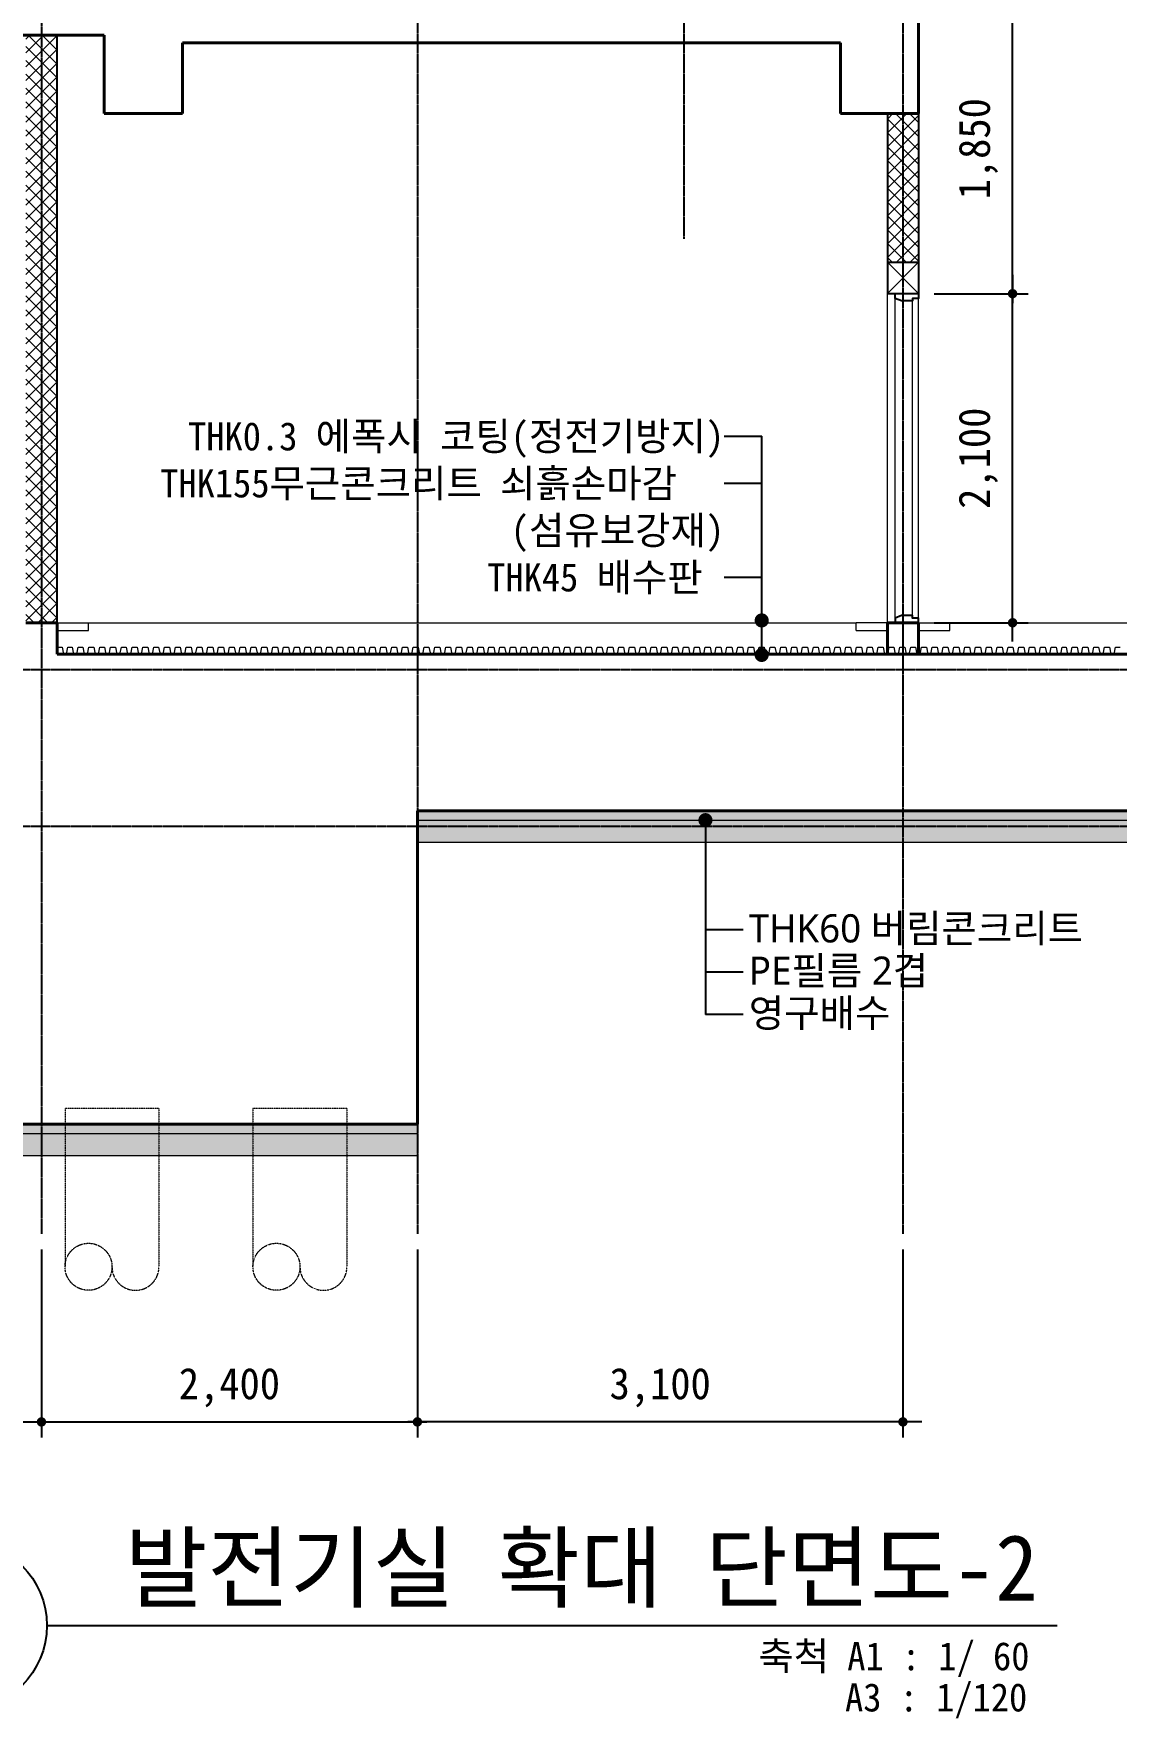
# Model space of a CAD drawing. Header units: inches. Extents: x 2004 to 150234, y 6875187 to 6994525.
# Drawn here: x 133496 to 140408, y 6875187 to 6885937 of the extents above; entities that cross this region are included whole.
import ezdxf
from ezdxf.enums import TextEntityAlignment as Align

# ---------------------------------------------------------------- set-up
doc = ezdxf.new("R2010")
doc.units = ezdxf.units.IN
doc.header["$MEASUREMENT"] = 0
doc.linetypes.add('CENTER', pattern=[65, 60, -2, 1, -2])
doc.linetypes.add('HID', pattern=[2.3, 1.5, -0.8])
doc.layers.get('0').update_dxf_attribs({"linetype": 'CONTINUOUS'})
for name, color, linetype, lineweight in [('A-CONC-LIN1', 2, 'CONTINUOUS', 40), ('A-DIMS', 7, 'CONTINUOUS', 25), ('A-DWXM-DOOR', 4, 'CONTINUOUS', 25), ('A-ELEV-LIN3', 8, 'CONTINUOUS', 18), ('A-MKXS-LEAD', 7, 'CONTINUOUS', 25), ('A-MKXS-TEXT1', 3, 'CONTINUOUS', 25), ('A-SECT-LIN3', 255, 'CONTINUOUS', 18), ('A-WAXM-BLOC', 3, 'CONTINUOUS', 25), ('A-XXXX-DRBD', 9, 'CONTINUOUS', 20), ('A-XXXX-FIN2', 6, 'CONTINUOUS', 20), ('A-XXXX-HATC', 8, 'CONTINUOUS', 18), ('A-XXXX-SYMB', 7, 'CONTINUOUS', 25), ('A-XXXX-TXT1', 3, 'CONTINUOUS', 25), ('A-XXXX-WAT1', 9, 'HID', 20)]:
    doc.layers.add(name, color=color, linetype=linetype, lineweight=lineweight)
doc.layers.add('AA-AXIS-LINE-1', color=1, linetype='CENTER')
doc.styles.add('HY울릉도L', font='H2GTRE.TTF')
doc.styles.add('돋움체', font='')
doc.styles.add('맑은고딕', font='malgun.ttf')
doc.styles.get('돋움체').set_extended_font_data('DotumChe')
doc.dimstyles.new('CDIM', dxfattribs={"dimtxt": 2, "dimasz": 0.6, "dimexe": 1, "dimexo": 1, "dimgap": 1, "dimtad": 1, "dimdec": 0, "dimrnd": 0.5, "dimzin": 0, "dimdsep": 32, "dimlunit": 6, "dimtxsty": 'HY울릉도L', "dimblk1": '_CIDOT', "dimblk2": '_CIDOT', "dimsah": 1, "dimcen": 4.5, "dimclrd": 2, "dimclre": 2, "dimclrt": 7, "dimadec": 0, "dimazin": 0, "dimtfac": 1, "dimtdec": 0, "dimtix": 1, "dimtmove": 2, "dimatfit": 1, "dimldrblk": '_CIDOT', "dimfxl": 1, "dimtolj": 1, "dimtzin": 0, "dimlwd": -1, "dimarcsym": 0})

# ---------------------------------------------------------------- blocks, each defined once
blk = doc.blocks.new('_CIDOT')
at = {"color": 0, "linetype": 'ByBlock'}
blk.add_line((2, 0), (-1, 0), dxfattribs=at)
at = {"color": 0, "linetype": 'ByBlock', "const_width": 0.5}
blk.add_lwpolyline([(-0.25, 0, 1), (0.25, 0, 1)], format="xyb", close=True, dxfattribs=at)
blk = doc.blocks.new('*D269')
at = {"layer": 'A-DIMS', "lineweight": -2, "transparency": 16777216}
for p, q in [((135946, 6878178), (135946, 6876978)), ((139046, 6878178), (139046, 6876978))]:
    blk.add_line(p, q, dxfattribs=at)
at = {"layer": 'A-DIMS', "transparency": 16777216}
blk.add_line((138986, 6877078), (136006, 6877078), dxfattribs=at)
at = {"layer": 'A-DIMS', "transparency": 16777216, "xscale": 60, "yscale": 60, "zscale": 60, "rotation": 180}
blk.add_blockref('_CIDOT', (135946, 6877078), dxfattribs=at)
at = {"layer": 'A-DIMS', "transparency": 16777216, "xscale": 60, "yscale": 60, "zscale": 60}
blk.add_blockref('_CIDOT', (139046, 6877078), dxfattribs=at)
at = {"layer": 'A-DIMS', "color": 3, "transparency": 16777216, "insert": (137496, 6877297), "char_height": 200, "attachment_point": 5, "style": '돋움체'}
blk.add_mtext('\\A1;3,100', dxfattribs=at)
blk = doc.blocks.new('*D270')
at = {"layer": 'A-DIMS', "lineweight": -2, "transparency": 16777216}
for p, q in [((133546, 6878178), (133546, 6876978)), ((135946, 6878178), (135946, 6876978))]:
    blk.add_line(p, q, dxfattribs=at)
at = {"layer": 'A-DIMS', "transparency": 16777216}
blk.add_line((133606, 6877078), (135886, 6877078), dxfattribs=at)
at = {"layer": 'A-DIMS', "transparency": 16777216, "xscale": 60, "yscale": 60, "zscale": 60, "rotation": 180}
blk.add_blockref('_CIDOT', (133546, 6877078), dxfattribs=at)
at = {"layer": 'A-DIMS', "transparency": 16777216, "xscale": 60, "yscale": 60, "zscale": 60}
blk.add_blockref('_CIDOT', (135946, 6877078), dxfattribs=at)
at = {"layer": 'A-DIMS', "color": 3, "transparency": 16777216, "insert": (134746, 6877297), "char_height": 200, "attachment_point": 5, "style": '돋움체'}
blk.add_mtext('\\A1;2,400', dxfattribs=at)
blk = doc.blocks.new('*D274')
at = {"layer": 'A-DIMS', "lineweight": -2, "transparency": 16777216}
for p, q in [((139246, 6886128), (139846, 6886128)), ((139246, 6884278), (139846, 6884278))]:
    blk.add_line(p, q, dxfattribs=at)
at = {"layer": 'A-DIMS', "transparency": 16777216}
blk.add_line((139746, 6884338), (139746, 6886068), dxfattribs=at)
at = {"layer": 'A-DIMS', "transparency": 16777216, "xscale": 60, "yscale": 60, "zscale": 60}
for p, rotation in [((139746, 6886128), 90), ((139746, 6884278), 270)]:
    blk.add_blockref('_CIDOT', p, dxfattribs=dict(at, rotation=rotation))
at = {"layer": 'A-DIMS', "color": 3, "transparency": 16777216, "insert": (139527, 6885203), "char_height": 200, "attachment_point": 5, "rotation": 90, "style": '돋움체'}
blk.add_mtext('\\A1;1,850', dxfattribs=at)
blk = doc.blocks.new('*D275')
at = {"layer": 'A-DIMS', "lineweight": -2, "transparency": 16777216}
for p, q in [((139246, 6884278), (139846, 6884278)), ((139246, 6882178), (139846, 6882178))]:
    blk.add_line(p, q, dxfattribs=at)
at = {"layer": 'A-DIMS', "transparency": 16777216}
blk.add_line((139746, 6882238), (139746, 6884218), dxfattribs=at)
at = {"layer": 'A-DIMS', "transparency": 16777216, "xscale": 60, "yscale": 60, "zscale": 60}
for p, rotation in [((139746, 6884278), 90), ((139746, 6882178), 270)]:
    blk.add_blockref('_CIDOT', p, dxfattribs=dict(at, rotation=rotation))
at = {"layer": 'A-DIMS', "color": 3, "transparency": 16777216, "insert": (139527, 6883228), "char_height": 200, "attachment_point": 5, "rotation": 90, "style": '돋움체'}
blk.add_mtext('\\A1;2,100', dxfattribs=at)

msp = doc.modelspace()

# ---------------------------------------------------------------- hatches: boundary and pattern name
at = {"layer": 'A-XXXX-HATC'}
h = msp.add_hatch(dxfattribs=at)
h.set_pattern_fill('ANSI37', color=256, scale=500, style=0)
h.set_pattern_definition([(45, (0, 6960611.3), (-44.194174, 44.194174), []), (135, (0, 6960611.3), (-44.194174, -44.194174), [])])
h.paths.add_polyline_path([(137546.3, 6886228.3), (137746.3, 6886228.3), (137746.3, 6891028.3), (137546.3, 6891028.3)])
h.paths.add_polyline_path([(138946.3, 6888878.3), (138946.3, 6889078.3), (139146.3, 6889078.3), (139146.3, 6888878.3)])
h.paths.add_polyline_path([(138946.3, 6886128.3), (138946.3, 6887378.3), (139146.3, 6887378.3), (139146.3, 6886128.3)])
h.paths.add_polyline_path([(138946.3, 6884478.3), (138946.3, 6885428.3), (139146.3, 6885428.3), (139146.3, 6884478.3)])
h.paths.add_polyline_path([(133646.3, 6882178.3), (133646.3, 6885928.3), (133446.3, 6885928.3), (133446.3, 6882178.3)])
h = msp.add_hatch(dxfattribs=at)
h.set_pattern_fill('DOTS', color=256, scale=100)
h.set_pattern_definition([(0, (0, 6960611.298), (3.125, 6.25), [0, -6.25])])
h.paths.add_polyline_path([(135946.3, 6880978.3), (135946.3, 6880918.3), (143146.3, 6880918.3), (143146.3, 6880978.3)])
h = msp.add_hatch(dxfattribs=at)
h.set_pattern_fill('GRAVEL', color=256, scale=200)
h.set_pattern_definition([(228.012788, (144, 6960811.298), (-1600, -1800), [26.9072, -2663.8176]), (184.969741, (126, 6960791.298), (2400, 200), [46.1736, -4571.18495]), (132.510447, (80, 6960787.298), (2000, -2200), [32.5576, -3223.20652]), (267.273689, (2, 6960737.298), (200, 4000), [42.0476, -4162.7116]), (292.833654, (0, 6960695.298), (-1000, 2400), [41.231, -4081.87463]), (357.273689, (16, 6960657.298), (-4000, 200), [42.0476, -4162.7116]), (37.6942405, (58, 6960655.298), (-2600, -2000), [55.6058, -5504.9697]), (72.2553284, (102, 6960689.298), (1400, 4400), [52.4976, -5197.2643]), (121.4295656, (118, 6960739.298), (-1600, 2600), [42.19, -4176.81462]), (175.236358, (96, 6960775.298), (2200, -200), [48.1664, -2360.15252]), (222.397438, (48, 6960779.298), (-2400, -2200), [62.2896, -6166.675]), (138.814075, (200, 6960735.298), (-1400, 1200), [21.2602, -2104.76896]), (171.4692344, (184, 6960749.298), (2600, -400), [40.4474, -4004.30228]), (225, (144, 6960755.3), (-2e-14, -200), [28.2842, -254.55851]), (203.19859, (130, 6960779.298), (1000, 400), [15.2316, -1507.92302]), (291.80141, (116, 6960773.298), (-200, 600), [21.5406, -1055.49236]), (30.963757, (124, 6960753.298), (600, 400), [34.9858, -1131.20458]), (161.56505, (154, 6960771.3), (400, -200), [25.2982, -607.15733]), (16.38954, (0, 6960773.298), (2000, 600), [35.44, -3508.56903]), (70.346176, (34, 6960783.298), (-800, -2200), [29.7322, -2943.48155]), (293.19859, (154, 6960811.298), (-400, 1000), [30.463, -1492.69162]), (343.61046, (166, 6960783.298), (-2000, 600), [35.44, -3508.56903]), (339.443955, (0, 6960649.298), (-1000, 400), [34.176, -1674.62475]), (294.775141, (32, 6960637.298), (-1000, 2200), [28.6356, -2834.92861]), (66.80141, (156, 6960611.298), (400, 1000), [30.463, -1492.69162]), (17.354025, (168, 6960639.298), (-2600, -800), [33.5262, -3319.08472]), (69.443955, (58, 6960611.298), (-400, -1000), [17.088, -1691.71275]), (101.309932, (144, 6960611.298), (-200, 800), [10.198, -1009.6059]), (165.963757, (142, 6960621.3), (600, -200), [41.231, -783.39013]), (186.009006, (102, 6960631.298), (2000, 200), [38.21, -3782.78463]), (303.690068, (124, 6960735.3), (-200, 400), [28.8444, -692.26586]), (353.1572266, (140, 6960711.298), (3400, -400), [50.3588, -4985.51252]), (60.945396, (190, 6960705.298), (-800, -1400), [20.5912, -2038.53483]), (90, (200, 6960723.3), (-200, 200), [12, -188]), (120.256437, (98, 6960637.298), (800, -1400), [27.7848, -2750.704]), (48.012788, (84, 6960661.298), (1600, 1800), [53.8144, -2636.9104]), (0, (120, 6960701.3), (200, 200), [52, -148]), (325.3048465, (172, 6960701.298), (2000, -1400), [31.6228, -3130.65486]), (254.054604, (198, 6960683.298), (-200, -800), [29.1204, -1426.90158]), (207.6459754, (190, 6960655.298), (-3800, -2000), [47.413, -4693.89484]), (175.426079, (148, 6960633.298), (-2600, 200), [50.1598, -4965.81468])])
h.paths.add_polyline_path([(135946.3, 6880918.3), (135946.3, 6880778.3), (143146.3, 6880778.3), (143146.3, 6880918.3)])
h = msp.add_hatch(dxfattribs=at)
h.set_pattern_fill('DOTS', color=256, scale=100)
h.set_pattern_definition([(0, (-7200, 6958611.298), (3.125, 6.25), [0, -6.25])])
h.paths.add_polyline_path([(132046.3, 6878978.3), (132046.3, 6878918.3), (135946.3, 6878918.3), (135946.3, 6878978.3)])
h = msp.add_hatch(dxfattribs=at)
h.set_pattern_fill('GRAVEL', color=256, scale=200)
h.set_pattern_definition([(228.012788, (-7056, 6958811.298), (-1600, -1800), [26.9072, -2663.8176]), (184.969741, (-7074, 6958791.298), (2400, 200), [46.1736, -4571.18495]), (132.510447, (-7120, 6958787.298), (2000, -2200), [32.5576, -3223.20652]), (267.273689, (-7198, 6958737.298), (200, 4000), [42.0476, -4162.7116]), (292.833654, (-7200, 6958695.298), (-1000, 2400), [41.231, -4081.87463]), (357.273689, (-7184, 6958657.298), (-4000, 200), [42.0476, -4162.7116]), (37.6942405, (-7142, 6958655.298), (-2600, -2000), [55.6058, -5504.9697]), (72.2553284, (-7098, 6958689.298), (1400, 4400), [52.4976, -5197.2643]), (121.4295656, (-7082, 6958739.298), (-1600, 2600), [42.19, -4176.81462]), (175.236358, (-7104, 6958775.298), (2200, -200), [48.1664, -2360.15252]), (222.397438, (-7152, 6958779.298), (-2400, -2200), [62.2896, -6166.675]), (138.814075, (-7000, 6958735.298), (-1400, 1200), [21.2602, -2104.76896]), (171.4692344, (-7016, 6958749.298), (2600, -400), [40.4474, -4004.30228]), (225, (-7056, 6958755.3), (-2e-14, -200), [28.2842, -254.55851]), (203.19859, (-7070, 6958779.298), (1000, 400), [15.2316, -1507.92302]), (291.80141, (-7084, 6958773.298), (-200, 600), [21.5406, -1055.49236]), (30.963757, (-7076, 6958753.298), (600, 400), [34.9858, -1131.20458]), (161.56505, (-7046, 6958771.3), (400, -200), [25.2982, -607.15733]), (16.38954, (-7200, 6958773.298), (2000, 600), [35.44, -3508.56903]), (70.346176, (-7166, 6958783.298), (-800, -2200), [29.7322, -2943.48155]), (293.19859, (-7046, 6958811.298), (-400, 1000), [30.463, -1492.69162]), (343.61046, (-7034, 6958783.298), (-2000, 600), [35.44, -3508.56903]), (339.443955, (-7200, 6958649.298), (-1000, 400), [34.176, -1674.62475]), (294.775141, (-7168, 6958637.298), (-1000, 2200), [28.6356, -2834.92861]), (66.80141, (-7044, 6958611.298), (400, 1000), [30.463, -1492.69162]), (17.354025, (-7032, 6958639.298), (-2600, -800), [33.5262, -3319.08472]), (69.443955, (-7142, 6958611.298), (-400, -1000), [17.088, -1691.71275]), (101.309932, (-7056, 6958611.298), (-200, 800), [10.198, -1009.6059]), (165.963757, (-7058, 6958621.3), (600, -200), [41.231, -783.39013]), (186.009006, (-7098, 6958631.298), (2000, 200), [38.21, -3782.78463]), (303.690068, (-7076, 6958735.3), (-200, 400), [28.8444, -692.26586]), (353.1572266, (-7060, 6958711.298), (3400, -400), [50.3588, -4985.51252]), (60.945396, (-7010, 6958705.298), (-800, -1400), [20.5912, -2038.53483]), (90, (-7000, 6958723.3), (-200, 200), [12, -188]), (120.256437, (-7102, 6958637.298), (800, -1400), [27.7848, -2750.704]), (48.012788, (-7116, 6958661.298), (1600, 1800), [53.8144, -2636.9104]), (0, (-7080, 6958701.3), (200, 200), [52, -148]), (325.3048465, (-7028, 6958701.298), (2000, -1400), [31.6228, -3130.65486]), (254.054604, (-7002, 6958683.298), (-200, -800), [29.1204, -1426.90158]), (207.6459754, (-7010, 6958655.298), (-3800, -2000), [47.413, -4693.89484]), (175.426079, (-7052, 6958633.298), (-2600, 200), [50.1598, -4965.81468])])
h.paths.add_polyline_path([(132046.3, 6878918.3), (132046.3, 6878778.3), (135946.3, 6878778.3), (135946.3, 6878918.3)])

# ---------------------------------------------------------------- linework, layer by layer
at = {"layer": 'A-CONC-LIN1'}
for p, q in [((139146.3, 6885428.3), (139146.3, 6886128.3)), ((133946.3, 6885928.3), (129946.3, 6885928.3)), ((133946.3, 6885428.3), (133946.3, 6885928.3)), ((138646.3, 6885878.3), (134446.3, 6885878.3)), ((134446.3, 6885428.3), (134446.3, 6885878.3)), ((138646.3, 6885428.3), (138646.3, 6885878.3)), ((134446.3, 6885428.3), (133946.3, 6885428.3)), ((139146.3, 6885428.3), (138646.3, 6885428.3)), ((133446.3, 6882178.3), (133646.3, 6882178.3)), ((133646.3, 6882178.3), (133646.3, 6881978.3)), ((138946.3, 6882178.3), (139146.3, 6882178.3)), ((138946.3, 6882178.3), (138946.3, 6881978.3)), ((139146.3, 6882178.3), (139146.3, 6881978.3)), ((133646.3, 6881978.3), (143146.3, 6881978.3)), ((135946.3, 6880978.3), (143146.3, 6880978.3)), ((135946.3, 6880978.3), (135946.3, 6878978.3)), ((132046.3, 6878978.3), (135946.3, 6878978.3))]:
    msp.add_line(p, q, dxfattribs=at)
at = {"layer": 'A-DWXM-DOOR'}
for points in [[(139146.3, 6884278.3), (139146.3, 6884248.3), (139106.3, 6884248.3), (139106.3, 6884233.3), (139036.3, 6884233.3), (138996.3, 6884248.3), (138996.3, 6884278.3)], [(139146.3, 6882178.3), (139146.3, 6882208.3), (139106.3, 6882208.3), (139106.3, 6882223.3), (139036.3, 6882223.3), (138996.3, 6882208.3), (138996.3, 6882178.3)]]:
    msp.add_lwpolyline(points, close=True, dxfattribs=at)
at = {"layer": 'A-ELEV-LIN3'}
for p, q in [((139146.3, 6884478.3), (138946.3, 6884278.3)), ((139146.3, 6884278.3), (138946.3, 6884478.3)), ((138946.3, 6882178.3), (138946.3, 6884278.3)), ((138996.3, 6882208.3), (138996.3, 6884248.3)), ((139146.3, 6882208.3), (139146.3, 6884248.3)), ((139106.3, 6882223.3), (139106.3, 6884233.3)), ((133646.3, 6882178.3), (133846.3, 6882178.3)), ((138946.3, 6882178.3), (138746.3, 6882178.3)), ((139146.3, 6882178.3), (139346.3, 6882178.3))]:
    msp.add_line(p, q, dxfattribs=at)
at = {"layer": 'A-MKXS-LEAD'}
for p, q in [((137904.2, 6883368.1), (138144.2, 6883368.1)), ((138144.2, 6881978.3), (138144.2, 6883368.1)), ((137904.2, 6883068.1), (138144.2, 6883068.1)), ((137904.2, 6882468.1), (138144.2, 6882468.1)), ((137785.1, 6880918.3), (137785.1, 6879678)), ((138025.1, 6880218), (137785.1, 6880218)), ((138025.1, 6879948), (137785.1, 6879948)), ((138025.1, 6879678), (137785.1, 6879678))]:
    msp.add_line(p, q, dxfattribs=at)
at = {"layer": 'A-MKXS-LEAD', "const_width": 45}
for points in [[(138166.7, 6882192.9, -1), (138121.7, 6882192.9, -1)], [(138166.7, 6881972.7, -1), (138121.7, 6881972.7, -1)], [(137807.6, 6880918.3, -1), (137762.6, 6880918.3, -1)]]:
    msp.add_lwpolyline(points, format="xyb", close=True, dxfattribs=at)
at = {"layer": 'A-SECT-LIN3'}
for p, q in [((135946.3, 6880918.3), (143146.3, 6880918.3)), ((135946.3, 6878978.3), (135946.3, 6878918.3)), ((132046.3, 6878918.3), (135946.3, 6878918.3))]:
    msp.add_line(p, q, dxfattribs=at)
at = {"layer": 'A-WAXM-BLOC'}
for p, q in [((133646.3, 6882178.3), (133646.3, 6885928.3)), ((138946.3, 6885428.3), (138946.3, 6884278.3)), ((139146.3, 6885428.3), (139146.3, 6884278.3)), ((138946.3, 6884478.3), (139146.3, 6884478.3)), ((138946.3, 6884278.3), (139146.3, 6884278.3))]:
    msp.add_line(p, q, dxfattribs=at)
at = {"layer": 'A-XXXX-DRBD'}
msp.add_lwpolyline([(133646.3, 6882023.3), (133677.3, 6882023.3), (133686.1, 6881978.3), (133706.6, 6881978.3), (133715.3, 6882023.3), (133741.8, 6882023.3), (133750.6, 6881978.3), (133771.1, 6881978.3), (133779.8, 6882023.3), (133810.9, 6882023.3), (133819.6, 6881978.3), (133840.1, 6881978.3), (133848.8, 6882023.3), (133879.9, 6882023.3), (133888.6, 6881978.3), (133909.1, 6881978.3), (133917.9, 6882023.3), (133948.9, 6882023.3), (133957.7, 6881978.3), (133978.2, 6881978.3), (133986.9, 6882023.3), (134018, 6882023.3), (134026.7, 6881978.3), (134047.2, 6881978.3), (134055.9, 6882023.3), (134087, 6882023.3), (134095.8, 6881978.3), (134116.2, 6881978.3), (134125, 6882023.3), (134156, 6882023.3), (134164.8, 6881978.3), (134185.3, 6881978.3), (134194, 6882023.3), (134225.1, 6882023.3), (134233.8, 6881978.3), (134254.3, 6881978.3), (134263, 6882023.3), (134294.1, 6882023.3), (134302.9, 6881978.3), (134323.3, 6881978.3), (134332.1, 6882023.3), (134363.1, 6882023.3), (134371.9, 6881978.3), (134392.4, 6881978.3), (134401.1, 6882023.3), (134432.2, 6882023.3), (134440.9, 6881978.3), (134461.4, 6881978.3), (134470.2, 6882023.3), (134501.2, 6882023.3), (134510, 6881978.3), (134530.4, 6881978.3), (134539.2, 6882023.3), (134570.2, 6882023.3), (134579, 6881978.3), (134599.5, 6881978.3), (134608.2, 6882023.3), (134639.3, 6882023.3), (134648, 6881978.3), (134668.5, 6881978.3), (134677.3, 6882023.3), (134708.3, 6882023.3), (134717.1, 6881978.3), (134737.5, 6881978.3), (134746.3, 6882023.3), (134777.3, 6882023.3), (134786.1, 6881978.3), (134806.6, 6881978.3), (134815.3, 6882023.3), (134846.4, 6882023.3), (134855.1, 6881978.3), (134875.6, 6881978.3), (134884.4, 6882023.3), (134915.4, 6882023.3), (134924.2, 6881978.3), (134944.6, 6881978.3), (134953.4, 6882023.3), (134984.4, 6882023.3), (134993.2, 6881978.3), (135013.7, 6881978.3), (135022.4, 6882023.3), (135053.5, 6882023.3), (135062.2, 6881978.3), (135082.7, 6881978.3), (135091.5, 6882023.3), (135122.5, 6882023.3), (135131.3, 6881978.3), (135151.7, 6881978.3), (135160.5, 6882023.3), (135191.5, 6882023.3), (135200.3, 6881978.3), (135220.8, 6881978.3), (135229.5, 6882023.3), (135260.6, 6882023.3), (135269.3, 6881978.3), (135289.8, 6881978.3), (135298.6, 6882023.3), (135329.6, 6882023.3), (135338.4, 6881978.3), (135358.8, 6881978.3), (135367.6, 6882023.3), (135398.6, 6882023.3), (135407.4, 6881978.3), (135427.9, 6881978.3), (135436.6, 6882023.3), (135467.7, 6882023.3), (135476.4, 6881978.3), (135496.9, 6881978.3), (135505.7, 6882023.3), (135536.7, 6882023.3), (135545.5, 6881978.3), (135565.9, 6881978.3), (135574.7, 6882023.3), (135605.7, 6882023.3), (135614.5, 6881978.3), (135635, 6881978.3), (135643.7, 6882023.3), (135674.8, 6882023.3), (135683.5, 6881978.3), (135704, 6881978.3), (135712.8, 6882023.3), (135743.8, 6882023.3), (135752.6, 6881978.3), (135773, 6881978.3), (135781.8, 6882023.3), (135812.8, 6882023.3), (135821.6, 6881978.3), (135842.1, 6881978.3), (135850.8, 6882023.3), (135881.9, 6882023.3), (135890.6, 6881978.3), (135911.1, 6881978.3), (135919.9, 6882023.3), (135950.9, 6882023.3), (135959.7, 6881978.3), (135980.1, 6881978.3), (135988.9, 6882023.3), (136019.9, 6882023.3), (136028.7, 6881978.3), (136049.2, 6881978.3), (136057.9, 6882023.3), (136089, 6882023.3), (136097.7, 6881978.3), (136118.2, 6881978.3), (136127, 6882023.3), (136158, 6882023.3), (136166.8, 6881978.3), (136187.2, 6881978.3), (136196, 6882023.3), (136227, 6882023.3), (136235.8, 6881978.3), (136256.3, 6881978.3), (136265, 6882023.3), (136296.1, 6882023.3), (136304.8, 6881978.3), (136325.3, 6881978.3), (136334.1, 6882023.3), (136365.1, 6882023.3), (136373.9, 6881978.3), (136394.3, 6881978.3), (136403.1, 6882023.3), (136434.1, 6882023.3), (136442.9, 6881978.3), (136463.4, 6881978.3), (136472.1, 6882023.3), (136503.2, 6882023.3), (136511.9, 6881978.3), (136532.4, 6881978.3), (136541.2, 6882023.3), (136572.2, 6882023.3), (136581, 6881978.3), (136601.4, 6881978.3), (136610.2, 6882023.3), (136641.2, 6882023.3), (136650, 6881978.3), (136670.5, 6881978.3), (136679.2, 6882023.3), (136710.3, 6882023.3), (136719, 6881978.3), (136739.5, 6881978.3), (136748.3, 6882023.3), (136779.3, 6882023.3), (136788.1, 6881978.3), (136808.5, 6881978.3), (136817.3, 6882023.3), (136848.3, 6882023.3), (136857.1, 6881978.3), (136877.6, 6881978.3), (136886.3, 6882023.3), (136917.4, 6882023.3), (136926.1, 6881978.3), (136946.6, 6881978.3), (136955.4, 6882023.3), (136986.4, 6882023.3), (136995.2, 6881978.3), (137015.6, 6881978.3), (137024.4, 6882023.3), (137055.4, 6882023.3), (137064.2, 6881978.3), (137084.7, 6881978.3), (137093.4, 6882023.3), (137124.5, 6882023.3), (137133.2, 6881978.3), (137153.7, 6881978.3), (137162.5, 6882023.3), (137193.5, 6882023.3), (137202.3, 6881978.3), (137222.7, 6881978.3), (137231.5, 6882023.3), (137262.5, 6882023.3), (137271.3, 6881978.3), (137291.8, 6881978.3), (137300.5, 6882023.3), (137331.6, 6882023.3), (137340.3, 6881978.3), (137360.8, 6881978.3), (137369.6, 6882023.3), (137400.6, 6882023.3), (137409.4, 6881978.3), (137429.8, 6881978.3), (137438.6, 6882023.3), (137469.6, 6882023.3), (137478.4, 6881978.3), (137498.9, 6881978.3), (137507.6, 6882023.3), (137538.7, 6882023.3), (137547.4, 6881978.3), (137567.9, 6881978.3), (137576.7, 6882023.3), (137607.7, 6882023.3), (137616.5, 6881978.3), (137636.9, 6881978.3), (137645.7, 6882023.3), (137676.7, 6882023.3), (137685.5, 6881978.3), (137706, 6881978.3), (137714.7, 6882023.3), (137745.8, 6882023.3), (137754.5, 6881978.3), (137775, 6881978.3), (137783.8, 6882023.3), (137814.8, 6882023.3), (137823.6, 6881978.3), (137844, 6881978.3), (137852.8, 6882023.3), (137883.8, 6882023.3), (137892.6, 6881978.3), (137913.1, 6881978.3), (137921.8, 6882023.3), (137952.9, 6882023.3), (137961.6, 6881978.3), (137982.1, 6881978.3), (137990.9, 6882023.3), (138021.9, 6882023.3), (138030.7, 6881978.3), (138051.1, 6881978.3), (138059.9, 6882023.3), (138090.9, 6882023.3), (138099.7, 6881978.3), (138120.2, 6881978.3), (138128.9, 6882023.3), (138160, 6882023.3), (138168.7, 6881978.3), (138189.2, 6881978.3), (138198, 6882023.3), (138229, 6882023.3), (138237.8, 6881978.3), (138258.2, 6881978.3), (138267, 6882023.3), (138298, 6882023.3), (138306.8, 6881978.3), (138327.3, 6881978.3), (138336, 6882023.3), (138367.1, 6882023.3), (138375.8, 6881978.3), (138396.3, 6881978.3), (138405.1, 6882023.3), (138436.1, 6882023.3), (138444.9, 6881978.3), (138465.3, 6881978.3), (138474.1, 6882023.3), (138505.1, 6882023.3), (138513.9, 6881978.3), (138534.4, 6881978.3), (138543.1, 6882023.3), (138574.2, 6882023.3), (138582.9, 6881978.3), (138603.4, 6881978.3), (138612.2, 6882023.3), (138643.2, 6882023.3), (138652, 6881978.3), (138672.4, 6881978.3), (138681.2, 6882023.3), (138712.2, 6882023.3), (138721, 6881978.3), (138741.5, 6881978.3), (138750.2, 6882023.3), (138781.3, 6882023.3), (138790, 6881978.3), (138810.5, 6881978.3), (138819.3, 6882023.3), (138850.3, 6882023.3), (138859.1, 6881978.3), (138879.5, 6881978.3), (138888.3, 6882023.3), (138919.4, 6882023.3), (138928.1, 6881978.3), (138948.6, 6881978.3), (138957.3, 6882023.3), (138988.4, 6882023.3), (138997.1, 6881978.3), (139017.6, 6881978.3), (139026.4, 6882023.3), (139057.4, 6882023.3), (139066.2, 6881978.3), (139086.6, 6881978.3), (139095.4, 6882023.3), (139126.4, 6882023.3), (139135.2, 6881978.3), (139155.7, 6881978.3), (139164.4, 6882023.3), (139195.5, 6882023.3), (139204.2, 6881978.3), (139224.7, 6881978.3), (139233.5, 6882023.3), (139264.5, 6882023.3), (139273.3, 6881978.3), (139293.7, 6881978.3), (139302.5, 6882023.3), (139333.6, 6882023.3), (139342.3, 6881978.3), (139362.8, 6881978.3), (139371.5, 6882023.3), (139402.6, 6882023.3), (139411.3, 6881978.3), (139431.8, 6881978.3), (139440.6, 6882023.3), (139471.6, 6882023.3), (139480.4, 6881978.3), (139500.8, 6881978.3), (139509.6, 6882023.3), (139540.7, 6882023.3), (139549.4, 6881978.3), (139569.9, 6881978.3), (139578.6, 6882023.3), (139609.7, 6882023.3), (139618.4, 6881978.3), (139638.9, 6881978.3), (139647.7, 6882023.3), (139678.7, 6882023.3), (139687.5, 6881978.3), (139707.9, 6881978.3), (139716.7, 6882023.3), (139747.8, 6882023.3), (139756.5, 6881978.3), (139777, 6881978.3), (139785.7, 6882023.3), (139816.8, 6882023.3), (139825.5, 6881978.3), (139846, 6881978.3), (139854.8, 6882023.3), (139885.8, 6882023.3), (139894.6, 6881978.3), (139915.1, 6881978.3), (139923.8, 6882023.3), (139954.9, 6882023.3), (139963.6, 6881978.3), (139984.1, 6881978.3), (139992.8, 6882023.3), (140023.9, 6882023.3), (140032.6, 6881978.3), (140053.1, 6881978.3), (140061.9, 6882023.3), (140088.4, 6882023.3), (140097.1, 6881978.3), (140117.6, 6881978.3), (140126.4, 6882023.3), (140157.4, 6882023.3), (140166.2, 6881978.3), (140186.7, 6881978.3), (140195.4, 6882023.3), (140226.5, 6882023.3), (140235.2, 6881978.3), (140255.7, 6881978.3), (140264.4, 6882023.3), (140295.5, 6882023.3), (140304.2, 6881978.3), (140324.7, 6881978.3), (140333.5, 6882023.3), (140364.5, 6882023.3), (140373.3, 6881978.3), (140393.8, 6881978.3), (140402.5, 6882023.3), (140433.6, 6882023.3)], dxfattribs=at)
at = {"layer": 'A-XXXX-FIN2'}
for p, q in [((133646.3, 6882128.3), (133846.3, 6882128.3)), ((133846.3, 6882178.3), (138746.3, 6882178.3)), ((133846.3, 6882128.3), (133846.3, 6882178.3)), ((138746.3, 6882128.3), (138746.3, 6882178.3)), ((138746.3, 6882128.3), (138946.3, 6882128.3)), ((139146.3, 6882128.3), (139346.3, 6882128.3)), ((139346.3, 6882178.3), (143146.3, 6882178.3)), ((139346.3, 6882128.3), (139346.3, 6882178.3))]:
    msp.add_line(p, q, dxfattribs=at)
at = {"layer": 'A-XXXX-HATC'}
for p, q in [((135946.3, 6880778.3), (143146.3, 6880778.3)), ((135946.3, 6878918.3), (135946.3, 6878778.3)), ((132046.3, 6878778.3), (135946.3, 6878778.3))]:
    msp.add_line(p, q, dxfattribs=at)
at = {"layer": 'A-XXXX-SYMB'}
msp.add_line((133580.2, 6875778.3), (140030.6, 6875778.3), dxfattribs=at)
msp.add_circle((133040.2, 6875778.3), 540, dxfattribs=at)
at = {"layer": 'A-XXXX-WAT1', "ltscale": 0.5}
for p, q in [((134296.3, 6879078.3), (133696.3, 6879078.3)), ((133696.3, 6879078.3), (133696.3, 6878068)), ((134296.3, 6879078.3), (134296.3, 6878068)), ((135496.3, 6879078.3), (134896.3, 6879078.3)), ((134896.3, 6879078.3), (134896.3, 6878068)), ((135496.3, 6879078.3), (135496.3, 6878068))]:
    msp.add_line(p, q, dxfattribs=at)
for centre in [(133846.3, 6878068), (135046.3, 6878068)]:
    msp.add_circle(centre, 150, dxfattribs=at)
for centre in [(134146.3, 6878068), (135346.3, 6878068)]:
    msp.add_arc(centre, 150, 180, 0, dxfattribs=at)
at = {"layer": 'AA-AXIS-LINE-1'}
for p, q in [((135946.3, 6896078.3), (135946.3, 6878278.3)), ((137646.3, 6896078.3), (137646.3, 6884628.3)), ((139046.3, 6896078.3), (139046.3, 6878278.3)), ((133546.3, 6886628.3), (133546.3, 6878278.3)), ((144195.8, 6881878.3), (128946.3, 6881878.3)), ((144195.8, 6880878.3), (128946.3, 6880878.3))]:
    msp.add_line(p, q, dxfattribs=at)

# ---------------------------------------------------------------- texts
at = {"layer": 'A-MKXS-TEXT1', "style": '돋움체'}
for s, p in [('THK0.3 에폭시 코팅(정전기방지)', (137904.2, 6883368.1)), ('(섬유보강재)', (137904.2, 6882768.1))]:
    msp.add_text(s, height=180, dxfattribs=at).set_placement(p, align=Align.MIDDLE_RIGHT)
at = {"layer": 'A-MKXS-TEXT1'}
for s, style, p in [('THK155무근콘크리트 쇠흙손마감', '돋움체', (134304, 6883068.1)), ('THK45 배수판', '돋움체', (136391.6, 6882468.1)), ('THK60 버림콘크리트', '맑은고딕', (138061.9, 6880227.8)), ('PE필름 2겹', '맑은고딕', (138061.9, 6879957.8)), ('영구배수', '맑은고딕', (138061.9, 6879687.8))]:
    msp.add_text(s, height=180, dxfattribs=dict(at, style=style)).set_placement(p, align=Align.MIDDLE_LEFT)
at = {"layer": 'A-XXXX-TXT1', "style": '돋움체'}
msp.add_text('발전기실 확대 단면도-2', height=420, dxfattribs=at).set_placement((139907.6, 6875812.3), align=Align.BOTTOM_RIGHT)
for s, p in [('축척 A1 : 1/ 60', (139853.7, 6875583.1)), ('A3 : 1/120', (139839.5, 6875320.4))]:
    msp.add_text(s, height=180, dxfattribs=at).set_placement(p, align=Align.MIDDLE_RIGHT)

# ---------------------------------------------------------------- dimensions: what is measured, and where the dimension line sits
at = {"layer": 'A-DIMS'}
for base, p1, p2, angle, picture, middle in [((139746.3, 6886128.3), (139146.3, 6884278.3), (139146.3, 6886128.3), 90, '*D274', (139527.2, 6885203.3)), ((139746.3, 6884278.3), (139146.3, 6882178.3), (139146.3, 6884278.3), 90, '*D275', (139527.2, 6883228.3)), ((135946.3, 6877078.3), (139046.3, 6878278.3), (135946.3, 6878278.3), 180, '*D269', (137496.3, 6877297.4))]:
    dim = msp.add_linear_dim(base=base, p1=p1, p2=p2, angle=angle, dimstyle='CDIM', override={"dimscale": 100, "dimtxsty": '돋움체', "dimclrd": 256, "dimclre": 256, "dimclrt": 3}, dxfattribs=at)
    dim.commit()
    dim.dimension.update_dxf_attribs({"geometry": picture, "text_midpoint": middle})
dim = msp.add_linear_dim(base=(135946.3, 6877078.3), p1=(133546.3, 6878278.3), p2=(135946.3, 6878278.3), dimstyle='CDIM', override={"dimscale": 100, "dimtxsty": '돋움체', "dimclrd": 256, "dimclre": 256, "dimclrt": 3}, dxfattribs=at)
dim.commit()
dim.dimension.update_dxf_attribs({"geometry": '*D270', "text_midpoint": (134746.3, 6877297.4)})

doc.saveas('drawing.dxf')
